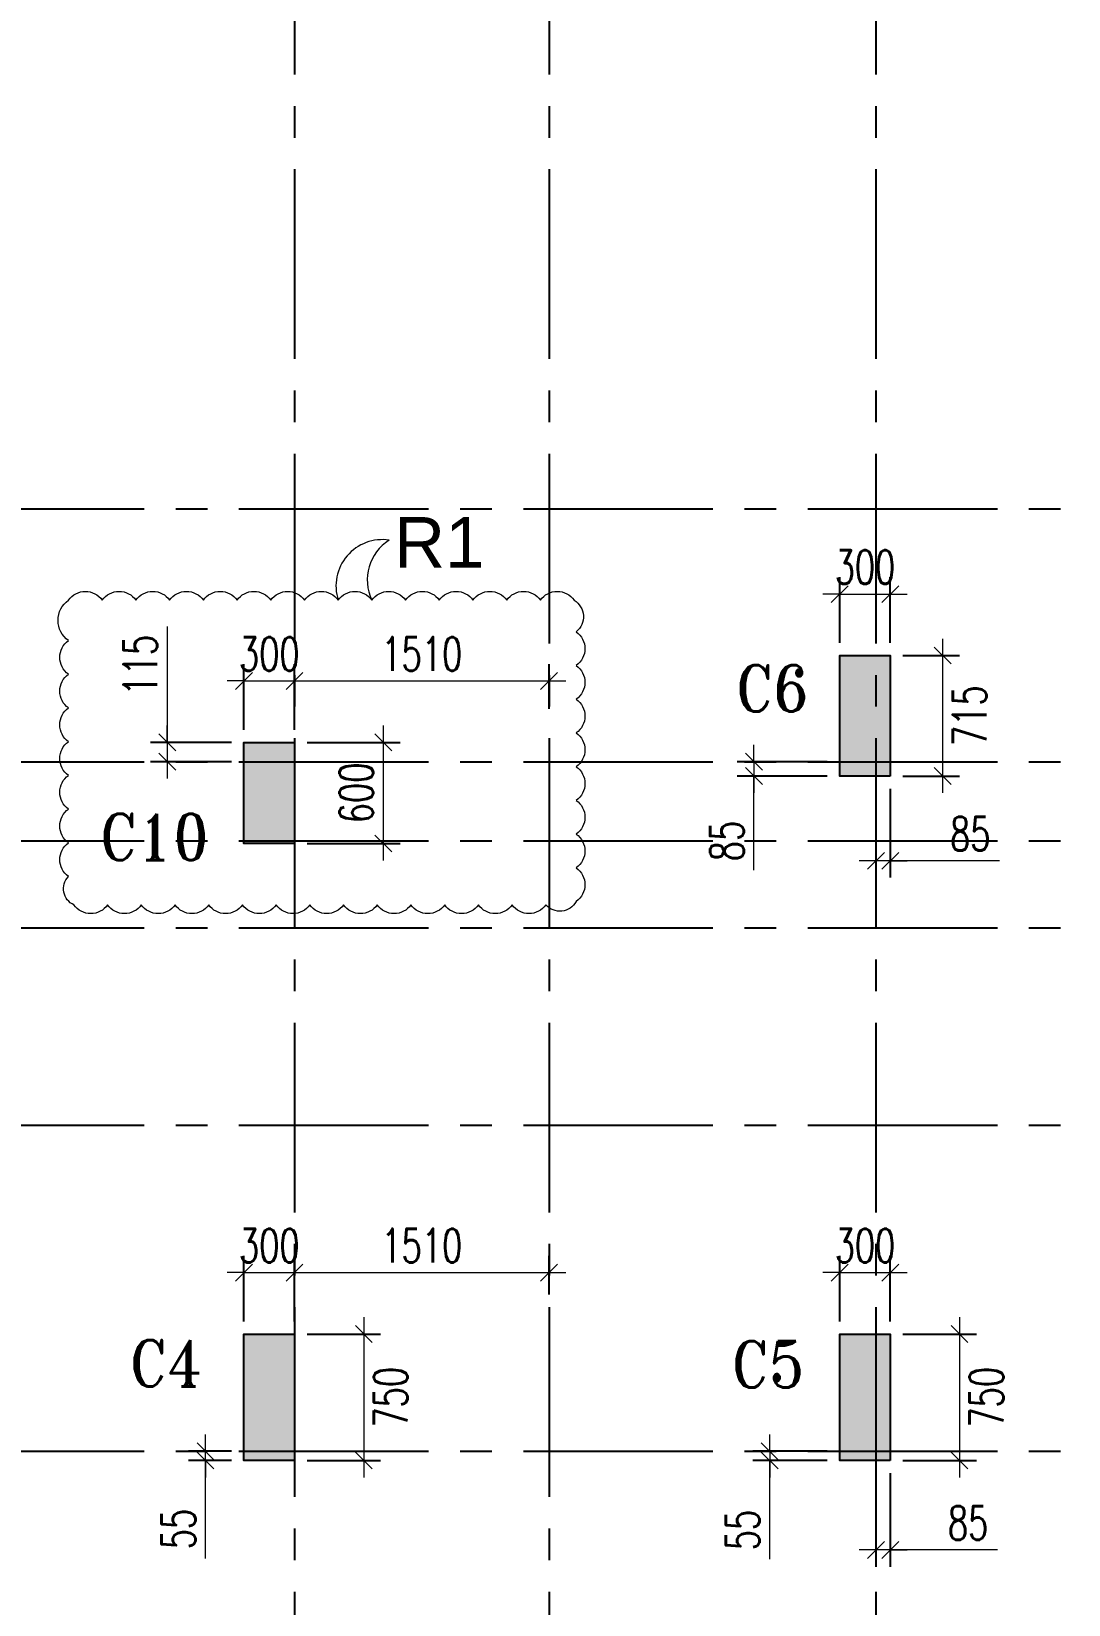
# Model space of a CAD drawing. Header units: millimetres. Extents: x 1363246 to 1691641, y -112430 to 78417.
# Drawn here: x 1369399 to 1375553, y -17873 to -8542 of the extents above; entities that cross this region are included whole.
import ezdxf

# ---------------------------------------------------------------- set-up
doc = ezdxf.new("R2010")
doc.units = ezdxf.units.MM
doc.header["$LTSCALE"] = 500
doc.header["$MEASUREMENT"] = 0
doc.header["$PDMODE"] = 34
for name, pattern in [('CONTINOUS', [0]), ('DASHDOT', [1, 0.5, -0.25, 0, -0.25]), ('Site$0$CENTER2', [1.125, 0.75, -0.125, 0.125, -0.125])]:
    doc.linetypes.add(name, pattern=pattern)
doc.layers.get('Defpoints').update_dxf_attribs({"lineweight": 0})
for name, color, linetype, lineweight in [('ARWO', 1, 'Continuous', 18), ('COL. NO.', 1, 'DASHDOT', 15), ('CUT OUT', 1, 'Continuous', 13), ('dim-M', 1, 'Continuous', 15), ('S - SUNK', 251, 'Continuous', 0), ('TEXT2MM', 3, 'Continuous', 18), ('TOWER COL HATCH', 253, 'Continuous', 20)]:
    doc.layers.add(name, color=color, linetype=linetype, lineweight=lineweight)
for name, color, linetype in [('GLASS', 5, 'Continuous'), ('GRID', 7, 'Continuous'), ('TOWER AREA COLUMN.', 6, 'Continuous')]:
    doc.layers.add(name, color=color, linetype=linetype)
doc.styles.add('2MM', font='romans.shx', dxfattribs={"width": 0.7})
doc.styles.add('3mm', font='arial.ttf')
doc.styles.add('ROMANT', font='romant__.ttf', dxfattribs={"width": 0.9, "height": 600})
doc.dimstyles.new('RAJESH', dxfattribs={"dimtxt": 200, "dimasz": 180, "dimexe": 100, "dimexo": 250, "dimgap": 50, "dimtad": 2, "dimdec": 0, "dimzin": 1, "dimdsep": 46, "dimtxsty": '2MM', "dimblk": 'OBLIQUE', "dimcen": 0, "dimdle": 100, "dimclrd": 1, "dimclre": 1, "dimclrt": 3, "dimadec": 0, "dimazin": 0, "dimtfac": 1, "dimtdec": 0, "dimtix": 1, "dimtmove": 2, "dimatfit": 3, "dimfxl": 0, "dimtolj": 1, "dimlwd": -1, "dimarcsym": 0})

# ---------------------------------------------------------------- blocks, each defined once
blk = doc.blocks.new('EEE')
at = {"layer": 'GRID', "color": 16, "linetype": 'Site$0$CENTER2', "ltscale": 3}
for points in [[(1370960.6, 258923.2), (1370960.6, 223711.9)], [(1372470.6, 258923.2), (1372470.6, 223711.9)], [(1374410.6, 258923.2), (1374410.6, 223711.9)], [(1363880.9, 246783.6), (1442964.5, 246783.6)], [(1363880.9, 245284), (1442964.5, 245284)], [(1363880.9, 244813.8), (1442964.5, 244813.8)], [(1363880.9, 244299), (1442964.5, 244299)], [(1363880.9, 243128.8), (1442964.5, 243128.8)], [(1363880.9, 241193.8), (1442964.5, 241193.8)]]:
    blk.add_lwpolyline(points, dxfattribs=at)
blk = doc.blocks.new('3tgra')
at = {"layer": 'TOWER COL HATCH'}
h = blk.add_hatch(color=253, dxfattribs=at)
h.dxf.hatch_style = 1
h.paths.add_polyline_path([(1374495.6, 84656.9), (1374195.6, 84656.9), (1374195.6, 85371.9), (1374495.6, 85371.9)])
h = blk.add_hatch(color=253, dxfattribs=at)
h.dxf.hatch_style = 1
h.paths.add_polyline_path([(1370960.6, 84256.9), (1370660.6, 84256.9), (1370660.6, 84856.9), (1370960.6, 84856.9)])
h = blk.add_hatch(color=253, dxfattribs=at)
h.dxf.hatch_style = 1
h.paths.add_polyline_path([(1370960.6, 80596.9), (1370660.6, 80596.9), (1370660.6, 81346.9), (1370960.6, 81346.9)])
h = blk.add_hatch(color=253, dxfattribs=at)
h.dxf.hatch_style = 1
h.paths.add_polyline_path([(1374495.6, 80596.9), (1374195.6, 80596.9), (1374195.6, 81346.9), (1374495.6, 81346.9)])
at = {"layer": 'TOWER AREA COLUMN.', "color": 4}
for points in [[(1374495.6, 84656.9), (1374195.6, 84656.9), (1374195.6, 85371.9), (1374495.6, 85371.9)], [(1370960.6, 84256.9), (1370660.6, 84256.9), (1370660.6, 84856.9), (1370960.6, 84856.9)], [(1370960.6, 80596.9), (1370660.6, 80596.9), (1370660.6, 81346.9), (1370960.6, 81346.9)], [(1374495.6, 80596.9), (1374195.6, 80596.9), (1374195.6, 81346.9), (1374495.6, 81346.9)]]:
    blk.add_lwpolyline(points, close=True, dxfattribs=at)
blk = doc.blocks.new('_Oblique')
at = {"color": 0, "linetype": 'ByBlock', "lineweight": -2}
blk.add_line((-0.5, -0.5), (0.5, 0.5), dxfattribs=at)
blk = doc.blocks.new('*D531')
at = {"layer": 'Defpoints', "color": 0, "ltscale": 100, "transparency": 16777216}
for p in [(1374495.6, -11879.2), (1374195.6, -12243.6), (1374495.6, -12243.6)]:
    blk.add_point(p, dxfattribs=at)
at = {"layer": 'dim-M', "color": 1, "lineweight": -2, "ltscale": 100, "transparency": 16777216}
for p, q in [((1374195.6, -12168.6), (1374195.6, -11779.2)), ((1374495.6, -12168.6), (1374495.6, -11779.2))]:
    blk.add_line(p, q, dxfattribs=at)
at = {"layer": 'dim-M', "color": 1, "ltscale": 100, "transparency": 16777216}
for p, q in [((1374195.6, -11879.2), (1374095.6, -11879.2)), ((1374195.6, -11879.2), (1374495.6, -11879.2)), ((1374495.6, -11879.2), (1374595.6, -11879.2))]:
    blk.add_line(p, q, dxfattribs=at)
at = {"layer": 'dim-M', "color": 1, "ltscale": 100, "transparency": 16777216, "xscale": 100, "yscale": 100, "zscale": 100}
blk.add_blockref('_Oblique', (1374195.6, -11879.2), dxfattribs=at)
at = {"layer": 'dim-M', "color": 1, "ltscale": 100, "transparency": 16777216, "xscale": 100, "yscale": 100, "zscale": 100, "rotation": 180}
blk.add_blockref('_Oblique', (1374495.6, -11879.2), dxfattribs=at)
at = {"layer": 'dim-M', "color": 3, "ltscale": 100, "transparency": 16777216, "insert": (1374345.6, -11719.2), "char_height": 200, "attachment_point": 5, "style": '2MM'}
blk.add_mtext('\\A1;300', dxfattribs=at)
blk = doc.blocks.new('*D532')
at = {"layer": 'Defpoints', "color": 0, "ltscale": 100, "transparency": 16777216}
for p in [(1374495.6, -12243.6), (1374495.6, -12958.6), (1374806.4, -12958.6)]:
    blk.add_point(p, dxfattribs=at)
at = {"layer": 'dim-M', "color": 1, "ltscale": 100, "transparency": 16777216}
blk.add_line((1374806.4, -12143.6), (1374806.4, -13058.6), dxfattribs=at)
at = {"layer": 'dim-M', "color": 1, "lineweight": -2, "ltscale": 100, "transparency": 16777216}
for p, q in [((1374570.6, -12243.6), (1374906.4, -12243.6)), ((1374570.6, -12958.6), (1374906.4, -12958.6))]:
    blk.add_line(p, q, dxfattribs=at)
at = {"layer": 'dim-M', "color": 1, "ltscale": 100, "transparency": 16777216, "xscale": 100, "yscale": 100, "zscale": 100}
for p, rotation in [((1374806.4, -12243.6), 90), ((1374806.4, -12958.6), 270)]:
    blk.add_blockref('_Oblique', p, dxfattribs=dict(at, rotation=rotation))
at = {"layer": 'dim-M', "color": 3, "ltscale": 100, "transparency": 16777216, "insert": (1374966.4, -12601.1), "char_height": 200, "attachment_point": 5, "rotation": 90, "style": '2MM'}
blk.add_mtext('\\A1;715', dxfattribs=at)
blk = doc.blocks.new('*D533')
at = {"layer": 'Defpoints', "color": 0, "ltscale": 100, "transparency": 16777216}
for p in [(1374195.6, -12873.6), (1373686.5, -12958.6), (1374195.6, -12958.6)]:
    blk.add_point(p, dxfattribs=at)
at = {"layer": 'dim-M', "color": 1, "ltscale": 100, "transparency": 16777216}
for p, q in [((1373686.5, -12873.6), (1373686.5, -12773.6)), ((1373686.5, -12873.6), (1373686.5, -12958.6)), ((1373686.5, -12873.6), (1373686.5, -12958.6)), ((1373686.5, -12958.6), (1373686.5, -13058.6)), ((1373686.5, -13517.1), (1373686.5, -12958.6))]:
    blk.add_line(p, q, dxfattribs=at)
at = {"layer": 'dim-M', "color": 1, "lineweight": -2, "ltscale": 100, "transparency": 16777216}
for p, q in [((1374120.6, -12873.6), (1373586.5, -12873.6)), ((1374120.6, -12958.6), (1373586.5, -12958.6))]:
    blk.add_line(p, q, dxfattribs=at)
at = {"layer": 'dim-M', "color": 1, "ltscale": 100, "transparency": 16777216, "xscale": 100, "yscale": 100, "zscale": 100}
for p, rotation in [((1373686.5, -12873.6), 270), ((1373686.5, -12958.6), 90)]:
    blk.add_blockref('_Oblique', p, dxfattribs=dict(at, rotation=rotation))
at = {"layer": 'dim-M', "color": 3, "ltscale": 100, "transparency": 16777216, "insert": (1373526.5, -13343.8), "char_height": 200, "attachment_point": 5, "rotation": 90, "style": '2MM'}
blk.add_mtext('\\A1;85', dxfattribs=at)
blk = doc.blocks.new('*D534')
at = {"layer": 'Defpoints', "color": 0, "ltscale": 100, "transparency": 16777216}
for p in [(1374410.6, -12958.6), (1374495.6, -12958.6), (1374410.6, -13461)]:
    blk.add_point(p, dxfattribs=at)
at = {"layer": 'dim-M', "color": 1, "lineweight": -2, "ltscale": 100, "transparency": 16777216}
for p, q in [((1374410.6, -13033.6), (1374410.6, -13561)), ((1374495.6, -13033.6), (1374495.6, -13561))]:
    blk.add_line(p, q, dxfattribs=at)
at = {"layer": 'dim-M', "color": 1, "ltscale": 100, "transparency": 16777216}
for p, q in [((1374410.6, -13461), (1374310.6, -13461)), ((1374495.6, -13461), (1374410.6, -13461)), ((1374495.6, -13461), (1374410.6, -13461)), ((1374495.6, -13461), (1374595.6, -13461)), ((1375143.6, -13461), (1374495.6, -13461))]:
    blk.add_line(p, q, dxfattribs=at)
at = {"layer": 'dim-M', "color": 1, "ltscale": 100, "transparency": 16777216, "xscale": 100, "yscale": 100, "zscale": 100}
blk.add_blockref('_Oblique', (1374410.6, -13461), dxfattribs=at)
at = {"layer": 'dim-M', "color": 1, "ltscale": 100, "transparency": 16777216, "xscale": 100, "yscale": 100, "zscale": 100, "rotation": 180}
blk.add_blockref('_Oblique', (1374495.6, -13461), dxfattribs=at)
at = {"layer": 'dim-M', "color": 3, "ltscale": 100, "transparency": 16777216, "insert": (1374970.3, -13301), "char_height": 200, "attachment_point": 5, "style": '2MM'}
blk.add_mtext('\\A1;85', dxfattribs=at)
blk = doc.blocks.new('*D535')
at = {"layer": 'Defpoints', "color": 0, "ltscale": 100, "transparency": 16777216}
for p in [(1370960.6, -12394.2), (1370660.6, -12758.6), (1370960.6, -12758.6)]:
    blk.add_point(p, dxfattribs=at)
at = {"layer": 'dim-M', "color": 1, "lineweight": -2, "ltscale": 100, "transparency": 16777216}
for p, q in [((1370660.6, -12683.6), (1370660.6, -12294.2)), ((1370960.6, -12683.6), (1370960.6, -12294.2))]:
    blk.add_line(p, q, dxfattribs=at)
at = {"layer": 'dim-M', "color": 1, "ltscale": 100, "transparency": 16777216}
for p, q in [((1370660.6, -12394.2), (1370560.6, -12394.2)), ((1370660.6, -12394.2), (1370960.6, -12394.2)), ((1370960.6, -12394.2), (1371060.6, -12394.2))]:
    blk.add_line(p, q, dxfattribs=at)
at = {"layer": 'dim-M', "color": 1, "ltscale": 100, "transparency": 16777216, "xscale": 100, "yscale": 100, "zscale": 100}
blk.add_blockref('_Oblique', (1370660.6, -12394.2), dxfattribs=at)
at = {"layer": 'dim-M', "color": 1, "ltscale": 100, "transparency": 16777216, "xscale": 100, "yscale": 100, "zscale": 100, "rotation": 180}
blk.add_blockref('_Oblique', (1370960.6, -12394.2), dxfattribs=at)
at = {"layer": 'dim-M', "color": 3, "ltscale": 100, "transparency": 16777216, "insert": (1370810.6, -12234.2), "char_height": 200, "attachment_point": 5, "style": '2MM'}
blk.add_mtext('\\A1;300', dxfattribs=at)
blk = doc.blocks.new('*D536')
at = {"layer": 'Defpoints', "color": 0, "ltscale": 100, "transparency": 16777216}
for p in [(1370960.6, -12758.6), (1370960.6, -13358.6), (1371487.1, -13358.6)]:
    blk.add_point(p, dxfattribs=at)
at = {"layer": 'dim-M', "color": 1, "ltscale": 100, "transparency": 16777216}
blk.add_line((1371487.1, -12658.6), (1371487.1, -13458.6), dxfattribs=at)
at = {"layer": 'dim-M', "color": 1, "lineweight": -2, "ltscale": 100, "transparency": 16777216}
for p, q in [((1371035.6, -12758.6), (1371587.1, -12758.6)), ((1371035.6, -13358.6), (1371587.1, -13358.6))]:
    blk.add_line(p, q, dxfattribs=at)
at = {"layer": 'dim-M', "color": 1, "ltscale": 100, "transparency": 16777216, "xscale": 100, "yscale": 100, "zscale": 100}
for p, rotation in [((1371487.1, -12758.6), 90), ((1371487.1, -13358.6), 270)]:
    blk.add_blockref('_Oblique', p, dxfattribs=dict(at, rotation=rotation))
at = {"layer": 'dim-M', "color": 3, "ltscale": 100, "transparency": 16777216, "insert": (1371327.1, -13058.6), "char_height": 200, "attachment_point": 5, "rotation": 90, "style": '2MM'}
blk.add_mtext('\\A1;600', dxfattribs=at)
blk = doc.blocks.new('*D537')
at = {"layer": 'Defpoints', "color": 0, "ltscale": 100, "transparency": 16777216}
for p in [(1370660.6, -12758.6), (1370205.6, -12873.6), (1370660.6, -12873.6)]:
    blk.add_point(p, dxfattribs=at)
at = {"layer": 'dim-M', "color": 1, "ltscale": 100, "transparency": 16777216}
for p, q in [((1370205.6, -12071.5), (1370205.6, -12758.6)), ((1370205.6, -12758.6), (1370205.6, -12658.6)), ((1370205.6, -12758.6), (1370205.6, -12873.6)), ((1370205.6, -12758.6), (1370205.6, -12873.6)), ((1370205.6, -12873.6), (1370205.6, -12973.6))]:
    blk.add_line(p, q, dxfattribs=at)
at = {"layer": 'dim-M', "color": 1, "lineweight": -2, "ltscale": 100, "transparency": 16777216}
for p, q in [((1370585.6, -12758.6), (1370105.6, -12758.6)), ((1370585.6, -12873.6), (1370105.6, -12873.6))]:
    blk.add_line(p, q, dxfattribs=at)
at = {"layer": 'dim-M', "color": 1, "ltscale": 100, "transparency": 16777216, "xscale": 100, "yscale": 100, "zscale": 100}
for p, rotation in [((1370205.6, -12758.6), 270), ((1370205.6, -12873.6), 90)]:
    blk.add_blockref('_Oblique', p, dxfattribs=dict(at, rotation=rotation))
at = {"layer": 'dim-M', "color": 3, "ltscale": 100, "transparency": 16777216, "insert": (1370045.6, -12301.5), "char_height": 200, "attachment_point": 5, "rotation": 90, "style": '2MM'}
blk.add_mtext('\\A1;115', dxfattribs=at)
blk = doc.blocks.new('*D538')
at = {"layer": 'Defpoints', "color": 0, "ltscale": 100, "transparency": 16777216}
for p in [(1374495.6, -15904.2), (1374195.6, -16268.6), (1374495.6, -16268.6)]:
    blk.add_point(p, dxfattribs=at)
at = {"layer": 'dim-M', "color": 1, "lineweight": -2, "ltscale": 100, "transparency": 16777216}
for p, q in [((1374195.6, -16193.6), (1374195.6, -15804.2)), ((1374495.6, -16193.6), (1374495.6, -15804.2))]:
    blk.add_line(p, q, dxfattribs=at)
at = {"layer": 'dim-M', "color": 1, "ltscale": 100, "transparency": 16777216}
for p, q in [((1374195.6, -15904.2), (1374095.6, -15904.2)), ((1374195.6, -15904.2), (1374495.6, -15904.2)), ((1374495.6, -15904.2), (1374595.6, -15904.2))]:
    blk.add_line(p, q, dxfattribs=at)
at = {"layer": 'dim-M', "color": 1, "ltscale": 100, "transparency": 16777216, "xscale": 100, "yscale": 100, "zscale": 100}
blk.add_blockref('_Oblique', (1374195.6, -15904.2), dxfattribs=at)
at = {"layer": 'dim-M', "color": 1, "ltscale": 100, "transparency": 16777216, "xscale": 100, "yscale": 100, "zscale": 100, "rotation": 180}
blk.add_blockref('_Oblique', (1374495.6, -15904.2), dxfattribs=at)
at = {"layer": 'dim-M', "color": 3, "ltscale": 100, "transparency": 16777216, "insert": (1374345.6, -15744.2), "char_height": 200, "attachment_point": 5, "style": '2MM'}
blk.add_mtext('\\A1;300', dxfattribs=at)
blk = doc.blocks.new('*D539')
at = {"layer": 'Defpoints', "color": 0, "ltscale": 100, "transparency": 16777216}
for p in [(1374495.6, -16268.6), (1374495.6, -17018.6), (1374906.4, -17018.6)]:
    blk.add_point(p, dxfattribs=at)
at = {"layer": 'dim-M', "color": 1, "ltscale": 100, "transparency": 16777216}
blk.add_line((1374906.4, -16168.6), (1374906.4, -17118.6), dxfattribs=at)
at = {"layer": 'dim-M', "color": 1, "lineweight": -2, "ltscale": 100, "transparency": 16777216}
for p, q in [((1374570.6, -16268.6), (1375006.4, -16268.6)), ((1374570.6, -17018.6), (1375006.4, -17018.6))]:
    blk.add_line(p, q, dxfattribs=at)
at = {"layer": 'dim-M', "color": 1, "ltscale": 100, "transparency": 16777216, "xscale": 100, "yscale": 100, "zscale": 100}
for p, rotation in [((1374906.4, -16268.6), 90), ((1374906.4, -17018.6), 270)]:
    blk.add_blockref('_Oblique', p, dxfattribs=dict(at, rotation=rotation))
at = {"layer": 'dim-M', "color": 3, "ltscale": 100, "transparency": 16777216, "insert": (1375066.4, -16643.6), "char_height": 200, "attachment_point": 5, "rotation": 90, "style": '2MM'}
blk.add_mtext('\\A1;750', dxfattribs=at)
blk = doc.blocks.new('*D540')
at = {"layer": 'Defpoints', "color": 0, "ltscale": 100, "transparency": 16777216}
for p in [(1370960.6, -15904.2), (1370660.6, -16268.6), (1370960.6, -16268.6)]:
    blk.add_point(p, dxfattribs=at)
at = {"layer": 'dim-M', "color": 1, "lineweight": -2, "ltscale": 100, "transparency": 16777216}
for p, q in [((1370660.6, -16193.6), (1370660.6, -15804.2)), ((1370960.6, -16193.6), (1370960.6, -15804.2))]:
    blk.add_line(p, q, dxfattribs=at)
at = {"layer": 'dim-M', "color": 1, "ltscale": 100, "transparency": 16777216}
for p, q in [((1370660.6, -15904.2), (1370560.6, -15904.2)), ((1370660.6, -15904.2), (1370960.6, -15904.2)), ((1370960.6, -15904.2), (1371060.6, -15904.2))]:
    blk.add_line(p, q, dxfattribs=at)
at = {"layer": 'dim-M', "color": 1, "ltscale": 100, "transparency": 16777216, "xscale": 100, "yscale": 100, "zscale": 100}
blk.add_blockref('_Oblique', (1370660.6, -15904.2), dxfattribs=at)
at = {"layer": 'dim-M', "color": 1, "ltscale": 100, "transparency": 16777216, "xscale": 100, "yscale": 100, "zscale": 100, "rotation": 180}
blk.add_blockref('_Oblique', (1370960.6, -15904.2), dxfattribs=at)
at = {"layer": 'dim-M', "color": 3, "ltscale": 100, "transparency": 16777216, "insert": (1370810.6, -15744.2), "char_height": 200, "attachment_point": 5, "style": '2MM'}
blk.add_mtext('\\A1;300', dxfattribs=at)
blk = doc.blocks.new('*D541')
at = {"layer": 'Defpoints', "color": 0, "ltscale": 100, "transparency": 16777216}
for p in [(1370960.6, -16268.6), (1370960.6, -17018.6), (1371371.4, -17018.6)]:
    blk.add_point(p, dxfattribs=at)
at = {"layer": 'dim-M', "color": 1, "ltscale": 100, "transparency": 16777216}
blk.add_line((1371371.4, -16168.6), (1371371.4, -17118.6), dxfattribs=at)
at = {"layer": 'dim-M', "color": 1, "lineweight": -2, "ltscale": 100, "transparency": 16777216}
for p, q in [((1371035.6, -16268.6), (1371471.4, -16268.6)), ((1371035.6, -17018.6), (1371471.4, -17018.6))]:
    blk.add_line(p, q, dxfattribs=at)
at = {"layer": 'dim-M', "color": 1, "ltscale": 100, "transparency": 16777216, "xscale": 100, "yscale": 100, "zscale": 100}
for p, rotation in [((1371371.4, -16268.6), 90), ((1371371.4, -17018.6), 270)]:
    blk.add_blockref('_Oblique', p, dxfattribs=dict(at, rotation=rotation))
at = {"layer": 'dim-M', "color": 3, "ltscale": 100, "transparency": 16777216, "insert": (1371531.4, -16643.6), "char_height": 200, "attachment_point": 5, "rotation": 90, "style": '2MM'}
blk.add_mtext('\\A1;750', dxfattribs=at)
blk = doc.blocks.new('*D542')
at = {"layer": 'Defpoints', "color": 0, "ltscale": 100, "transparency": 16777216}
for p in [(1374195.6, -16963.8), (1373780.1, -17018.6), (1374195.6, -17018.6)]:
    blk.add_point(p, dxfattribs=at)
at = {"layer": 'dim-M', "color": 1, "ltscale": 100, "transparency": 16777216}
for p, q in [((1373780.1, -16963.8), (1373780.1, -16863.8)), ((1373780.1, -16963.8), (1373780.1, -17018.6)), ((1373780.1, -16963.8), (1373780.1, -17018.6)), ((1373780.1, -17018.6), (1373780.1, -17118.6)), ((1373780.1, -17604.7), (1373780.1, -17018.6))]:
    blk.add_line(p, q, dxfattribs=at)
at = {"layer": 'dim-M', "color": 1, "lineweight": -2, "ltscale": 100, "transparency": 16777216}
for p, q in [((1374120.6, -16963.8), (1373680.1, -16963.8)), ((1374120.6, -17018.6), (1373680.1, -17018.6))]:
    blk.add_line(p, q, dxfattribs=at)
at = {"layer": 'dim-M', "color": 1, "ltscale": 100, "transparency": 16777216, "xscale": 100, "yscale": 100, "zscale": 100}
for p, rotation in [((1373780.1, -16963.8), 270), ((1373780.1, -17018.6), 90)]:
    blk.add_blockref('_Oblique', p, dxfattribs=dict(at, rotation=rotation))
at = {"layer": 'dim-M', "color": 3, "ltscale": 100, "transparency": 16777216, "insert": (1373620.1, -17431.3), "char_height": 200, "attachment_point": 5, "rotation": 90, "style": '2MM'}
blk.add_mtext('\\A1;55', dxfattribs=at)
blk = doc.blocks.new('*D471')
at = {"layer": 'Defpoints', "color": 0, "ltscale": 100, "transparency": 16777216}
for p in [(1372470.6, -12394.2), (1372470.6, -12634.1), (1370960.6, -12758.6)]:
    blk.add_point(p, dxfattribs=at)
at = {"layer": 'dim-M', "color": 1, "lineweight": -2, "ltscale": 100, "transparency": 16777216}
for p, q in [((1370960.6, -12683.6), (1370960.6, -12294.2)), ((1372470.6, -12559.1), (1372470.6, -12294.2))]:
    blk.add_line(p, q, dxfattribs=at)
at = {"layer": 'dim-M', "color": 1, "ltscale": 100, "transparency": 16777216}
blk.add_line((1370860.6, -12394.2), (1372570.6, -12394.2), dxfattribs=at)
at = {"layer": 'dim-M', "color": 1, "ltscale": 100, "transparency": 16777216, "xscale": 100, "yscale": 100, "zscale": 100, "rotation": 180}
blk.add_blockref('_Oblique', (1370960.6, -12394.2), dxfattribs=at)
at = {"layer": 'dim-M', "color": 1, "ltscale": 100, "transparency": 16777216, "xscale": 100, "yscale": 100, "zscale": 100}
blk.add_blockref('_Oblique', (1372470.6, -12394.2), dxfattribs=at)
at = {"layer": 'dim-M', "color": 3, "ltscale": 100, "transparency": 16777216, "insert": (1371715.6, -12234.2), "char_height": 200, "attachment_point": 5, "style": '2MM'}
blk.add_mtext('\\A1;1510', dxfattribs=at)
blk = doc.blocks.new('*D478')
at = {"layer": 'Defpoints', "color": 0, "ltscale": 100, "transparency": 16777216}
for p in [(1372470.6, -15904.2), (1372470.6, -16109.4), (1370960.6, -16268.6)]:
    blk.add_point(p, dxfattribs=at)
at = {"layer": 'dim-M', "color": 1, "lineweight": -2, "ltscale": 100, "transparency": 16777216}
for p, q in [((1370960.6, -16193.6), (1370960.6, -15804.2)), ((1372470.6, -16034.4), (1372470.6, -15804.2))]:
    blk.add_line(p, q, dxfattribs=at)
at = {"layer": 'dim-M', "color": 1, "ltscale": 100, "transparency": 16777216}
blk.add_line((1370860.6, -15904.2), (1372570.6, -15904.2), dxfattribs=at)
at = {"layer": 'dim-M', "color": 1, "ltscale": 100, "transparency": 16777216, "xscale": 100, "yscale": 100, "zscale": 100, "rotation": 180}
blk.add_blockref('_Oblique', (1370960.6, -15904.2), dxfattribs=at)
at = {"layer": 'dim-M', "color": 1, "ltscale": 100, "transparency": 16777216, "xscale": 100, "yscale": 100, "zscale": 100}
blk.add_blockref('_Oblique', (1372470.6, -15904.2), dxfattribs=at)
at = {"layer": 'dim-M', "color": 3, "ltscale": 100, "transparency": 16777216, "insert": (1371715.6, -15744.2), "char_height": 200, "attachment_point": 5, "style": '2MM'}
blk.add_mtext('\\A1;1510', dxfattribs=at)
blk = doc.blocks.new('*D479')
at = {"layer": 'Defpoints', "color": 0, "ltscale": 100, "transparency": 16777216}
for p in [(1374410.6, -17018.6), (1374495.6, -17018.6), (1374410.6, -17549.4)]:
    blk.add_point(p, dxfattribs=at)
at = {"layer": 'dim-M', "color": 1, "lineweight": -2, "ltscale": 100, "transparency": 16777216}
for p, q in [((1374410.6, -17093.6), (1374410.6, -17649.4)), ((1374495.6, -17093.6), (1374495.6, -17649.4))]:
    blk.add_line(p, q, dxfattribs=at)
at = {"layer": 'dim-M', "color": 1, "ltscale": 100, "transparency": 16777216}
for p, q in [((1374410.6, -17549.4), (1374310.6, -17549.4)), ((1374495.6, -17549.4), (1374410.6, -17549.4)), ((1374495.6, -17549.4), (1374410.6, -17549.4)), ((1374495.6, -17549.4), (1374595.6, -17549.4)), ((1375130.8, -17549.4), (1374495.6, -17549.4))]:
    blk.add_line(p, q, dxfattribs=at)
at = {"layer": 'dim-M', "color": 1, "ltscale": 100, "transparency": 16777216, "xscale": 100, "yscale": 100, "zscale": 100}
blk.add_blockref('_Oblique', (1374410.6, -17549.4), dxfattribs=at)
at = {"layer": 'dim-M', "color": 1, "ltscale": 100, "transparency": 16777216, "xscale": 100, "yscale": 100, "zscale": 100, "rotation": 180}
blk.add_blockref('_Oblique', (1374495.6, -17549.4), dxfattribs=at)
at = {"layer": 'dim-M', "color": 3, "ltscale": 100, "transparency": 16777216, "insert": (1374957.5, -17389.4), "char_height": 200, "attachment_point": 5, "style": '2MM'}
blk.add_mtext('\\A1;85', dxfattribs=at)
blk = doc.blocks.new('*D668')
at = {"layer": 'Defpoints', "color": 0, "ltscale": 100, "transparency": 16777216}
for p in [(1370432, -16963.8), (1370660.6, -16963.8), (1370660.6, -17018.6)]:
    blk.add_point(p, dxfattribs=at)
at = {"layer": 'dim-M', "color": 1, "ltscale": 100, "transparency": 16777216}
for p, q in [((1370432, -16963.8), (1370432, -16863.8)), ((1370432, -17018.6), (1370432, -16963.8)), ((1370432, -17018.6), (1370432, -16963.8)), ((1370432, -17018.6), (1370432, -17118.6)), ((1370432, -17599), (1370432, -17018.6))]:
    blk.add_line(p, q, dxfattribs=at)
at = {"layer": 'dim-M', "color": 1, "lineweight": -2, "ltscale": 100, "transparency": 16777216}
for p, q in [((1370585.6, -16963.8), (1370332, -16963.8)), ((1370585.6, -17018.6), (1370332, -17018.6))]:
    blk.add_line(p, q, dxfattribs=at)
at = {"layer": 'dim-M', "color": 1, "ltscale": 100, "transparency": 16777216, "xscale": 100, "yscale": 100, "zscale": 100}
for p, rotation in [((1370432, -16963.8), 270), ((1370432, -17018.6), 90)]:
    blk.add_blockref('_Oblique', p, dxfattribs=dict(at, rotation=rotation))
at = {"layer": 'dim-M', "color": 3, "ltscale": 100, "transparency": 16777216, "insert": (1370272, -17425.7), "char_height": 200, "attachment_point": 5, "rotation": 90, "style": '2MM'}
blk.add_mtext('\\A1;55', dxfattribs=at)

msp = doc.modelspace()

# ---------------------------------------------------------------- linework, layer by layer
at = {"layer": 'ARWO', "color": 1}
msp.add_lwpolyline([(1369619.4, -11915.2, -0.520567), (1369819.4, -11915.2, -0.520567), (1370019.4, -11915.2, -0.520567), (1370219.4, -11915.2, -0.520567), (1370419.4, -11915.2, -0.520567), (1370619.4, -11915.2, -0.520567), (1370819.4, -11915.2, -0.520567), (1371019.4, -11915.2, -0.520567), (1371219.4, -11915.2, -0.520567), (1371419.4, -11915.2, -0.520567), (1371619.4, -11915.2, -0.520567), (1371819.4, -11915.2, -0.520567), (1372019.4, -11915.2, -0.520567), (1372219.4, -11915.2, -0.520567), (1372419.4, -11915.2, -0.520567), (1372619.4, -11915.2, -0.520567), (1372631.7, -12102.9, -0.520567), (1372631.7, -12302.9, -0.520567), (1372631.7, -12502.9, -0.520567), (1372631.7, -12702.9, -0.520567), (1372631.7, -12902.9, -0.520567), (1372631.7, -13102.9, -0.520567), (1372631.7, -13302.9, -0.520567), (1372631.7, -13502.9, -0.520567), (1372631.7, -13702.9, -0.520567), (1372451.4, -13722.6, -0.520567), (1372251.4, -13722.6, -0.520567), (1372051.4, -13722.6, -0.520567), (1371851.4, -13722.6, -0.520567), (1371651.4, -13722.6, -0.520567), (1371451.4, -13722.6, -0.520567), (1371251.4, -13722.6, -0.520567), (1371051.4, -13722.6, -0.520567), (1370851.4, -13722.6, -0.520567), (1370651.4, -13722.6, -0.520567), (1370451.4, -13722.6, -0.520567), (1370251.4, -13722.6, -0.520567), (1370051.4, -13722.6, -0.520567), (1369851.4, -13722.6, -0.520567), (1369651.4, -13722.6, -0.520567), (1369619.4, -13554.6, -0.520567), (1369619.4, -13354.6, -0.520567), (1369619.4, -13154.6, -0.520567), (1369619.4, -12954.6, -0.520567), (1369619.4, -12754.6, -0.520567), (1369619.4, -12554.6, -0.520567), (1369619.4, -12354.6, -0.520567), (1369619.4, -12154.6, -0.520567)], format="xyb", close=True, dxfattribs=at)
at = {"layer": 'S - SUNK', "color": 1, "ltscale": 10}
for centre, radius, start, end in [((1371481.5, -11831.3), 275.2, 81.3767, 197.76192), ((1371670.9, -11795.2), 278.7, 122.11253, 205.50871)]:
    msp.add_arc(centre, radius, start, end, dxfattribs=at)

# ---------------------------------------------------------------- block references
at = {"layer": 'CUT OUT', "color": 4}
msp.add_blockref('3tgra', (0, -97615.5), dxfattribs=at)
at = {"layer": 'GLASS', "color": 4}
msp.add_blockref('EEE', (0, -258157.5), dxfattribs=at)

# ---------------------------------------------------------------- texts
at = {"layer": 'COL. NO.', "color": 4, "linetype": 'CONTINOUS', "style": 'ROMANT', "width": 0.9}
for s, p in [('C6', (1373578.6, -12576.5, 0)), ('C10', (1369804.3, -13457, 0)), ('C4', (1369981.4, -16579.1, 0)), ('C5', (1373552.3, -16585.9, 0))]:
    msp.add_text(s, height=275, dxfattribs=at).set_placement(p)
at = {"layer": 'TEXT2MM', "color": 1, "linetype": 'Continuous', "style": '3mm'}
msp.add_text('R1', height=300, dxfattribs=at).set_placement((1371551.4, -11722.3, 0))

# ---------------------------------------------------------------- dimensions: what is measured, and where the dimension line sits
at = {"layer": 'dim-M', "ltscale": 100}
for base, p1, p2, picture, middle in [((1374495.6, -11879.2), (1374195.6, -12243.6), (1374495.6, -12243.6), '*D531', (1374345.6, -11719.2)), ((1370960.6, -12394.2), (1370660.6, -12758.6), (1370960.6, -12758.6), '*D535', (1370810.6, -12234.2)), ((1372470.6, -12394.2), (1370960.6, -12758.6), (1372470.6, -12634.1), '*D471', (1371715.6, -12234.2)), ((1370960.6, -15904.2), (1370660.6, -16268.6), (1370960.6, -16268.6), '*D540', (1370810.6, -15744.2)), ((1372470.6, -15904.2), (1370960.6, -16268.6), (1372470.6, -16109.4), '*D478', (1371715.6, -15744.2)), ((1374495.6, -15904.2), (1374195.6, -16268.6), (1374495.6, -16268.6), '*D538', (1374345.6, -15744.2))]:
    dim = msp.add_linear_dim(base=base, p1=p1, p2=p2, dimstyle='RAJESH', override={"dimasz": 100, "dimexo": 75, "dimgap": 60, "dimtmove": 1}, dxfattribs=at)
    dim.commit()
    dim.dimension.update_dxf_attribs({"geometry": picture, "text_midpoint": middle})
for base, p1, p2, picture, middle in [((1370205.6, -12873.6), (1370660.6, -12758.6), (1370660.6, -12873.6), '*D537', (1370219, -12301.5)), ((1371487.1, -13358.6), (1370960.6, -12758.6), (1370960.6, -13358.6), '*D536', (1371487.1, -13058.6)), ((1373686.5, -12958.6), (1374195.6, -12873.6), (1374195.6, -12958.6), '*D533', (1373729.8, -13343.8)), ((1370432, -16963.8), (1370660.6, -17018.6), (1370660.6, -16963.8), '*D668', (1370272, -17425.7)), ((1373780.1, -17018.6), (1374195.6, -16963.8), (1374195.6, -17018.6), '*D542', (1373720.1, -17431.3))]:
    dim = msp.add_linear_dim(base=base, p1=p1, p2=p2, angle=90, dimstyle='RAJESH', override={"dimasz": 100, "dimexo": 75, "dimgap": 60, "dimtmove": 1}, dxfattribs=at)
    dim.commit()
    dim.dimension.update_dxf_attribs({"geometry": picture, "text_midpoint": middle, "dimtype": 160})
for base, p1, p2, picture, middle in [((1374806.4, -12958.6), (1374495.6, -12243.6), (1374495.6, -12958.6), '*D532', (1374966.4, -12601.1)), ((1371371.4, -17018.6), (1370960.6, -16268.6), (1370960.6, -17018.6), '*D541', (1371531.4, -16643.6)), ((1374906.4, -17018.6), (1374495.6, -16268.6), (1374495.6, -17018.6), '*D539', (1375066.4, -16643.6))]:
    dim = msp.add_linear_dim(base=base, p1=p1, p2=p2, angle=90, dimstyle='RAJESH', override={"dimasz": 100, "dimexo": 75, "dimgap": 60, "dimtmove": 1}, dxfattribs=at)
    dim.commit()
    dim.dimension.update_dxf_attribs({"geometry": picture, "text_midpoint": middle})
for base, p1, p2, picture, middle in [((1374410.6, -13461), (1374495.6, -12958.6), (1374410.6, -12958.6), '*D534', (1374970.3, -13588.7)), ((1374410.6, -17549.4), (1374495.6, -17018.6), (1374410.6, -17018.6), '*D479', (1374957.5, -17562.5))]:
    dim = msp.add_linear_dim(base=base, p1=p1, p2=p2, dimstyle='RAJESH', override={"dimasz": 100, "dimexo": 75, "dimgap": 60, "dimtmove": 1}, dxfattribs=at)
    dim.commit()
    dim.dimension.update_dxf_attribs({"geometry": picture, "text_midpoint": middle, "dimtype": 160})

doc.saveas('drawing.dxf')
